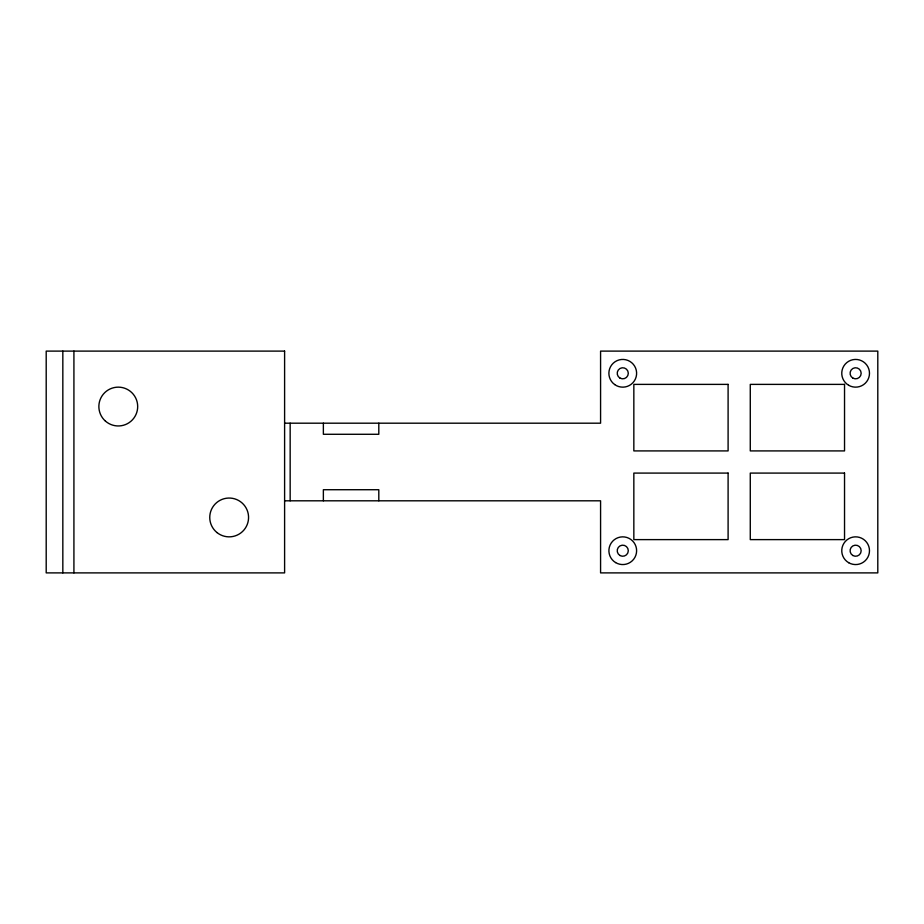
<?xml version="1.0" encoding="UTF-8"?>
<svg xmlns="http://www.w3.org/2000/svg" width="924" height="924" viewBox="0 0 924 924"><rect width="100%" height="100%" fill="white"/><g stroke="black" fill="none" stroke-linecap="round" stroke-linejoin="round"><path stroke-width="1.39" d="M284.604 423.192L600.577 423.192L600.577 351.108L877.8 351.108L877.8 572.892L600.577 572.892L600.577 500.808L284.604 500.808M378.805 423.192L378.805 434.28L323.365 434.28L323.365 423.192M378.805 500.808L378.805 489.72L323.365 489.72L323.365 500.808M290.159 423.192L290.159 500.808M73.92 351.108L73.92 572.892M62.832 351.108L62.832 572.892M284.604 351.108L46.2 351.108L46.2 572.892L284.604 572.892L284.604 351.108M728.1 384.384L633.841 384.384L633.841 450.912L728.1 450.912L728.1 384.384M844.536 384.384L750.276 384.384L750.276 450.912L844.536 450.912L844.536 384.384M728.1 473.088L633.841 473.088L633.841 539.616L728.1 539.616L728.1 473.088M844.536 473.088L750.276 473.088L750.276 539.616L844.536 539.616L844.536 473.088M615.58 562.566A13.86 13.86 0 0 0 636.613 551.004A13.86 13.86 0 0 0 616.077 538.565A13.86 13.86 0 0 0 615.58 562.566M614.656 384.546A13.86 13.86 0 0 0 636.544 374.682A13.86 13.86 0 0 0 617.059 360.649A13.86 13.86 0 0 0 614.656 384.546M848.694 385.296A13.86 13.86 0 0 0 869.484 373.284A13.86 13.86 0 0 0 848.694 361.284A13.86 13.86 0 0 0 848.694 385.296M848.694 562.716A13.86 13.86 0 0 0 869.484 550.716A13.86 13.86 0 0 0 848.694 538.704A13.86 13.86 0 0 0 848.694 562.716M619.981 378.089A5.544 5.544 0 0 0 628.297 373.284A5.544 5.544 0 0 0 619.981 368.491A5.544 5.544 0 0 0 619.981 378.089M852.852 378.089A5.544 5.544 0 0 0 861.168 373.284A5.544 5.544 0 0 0 852.852 368.491A5.544 5.544 0 0 0 852.852 378.089M852.852 555.509A5.544 5.544 0 0 0 861.168 550.716A5.544 5.544 0 0 0 852.852 545.911A5.544 5.544 0 0 0 852.852 555.509M619.981 555.509A5.544 5.544 0 0 0 628.297 550.716A5.544 5.544 0 0 0 619.981 545.911A5.544 5.544 0 0 0 619.981 555.509M105.417 421.09A19.404 19.404 0 0 0 137.295 410.418A19.404 19.404 0 0 0 112.116 388.149A19.404 19.404 0 0 0 105.417 421.09M217.001 532.571A19.404 19.404 0 0 0 248.337 520.42A19.404 19.404 0 0 0 222.153 499.353A19.404 19.404 0 0 0 217.001 532.571"/></g></svg>
